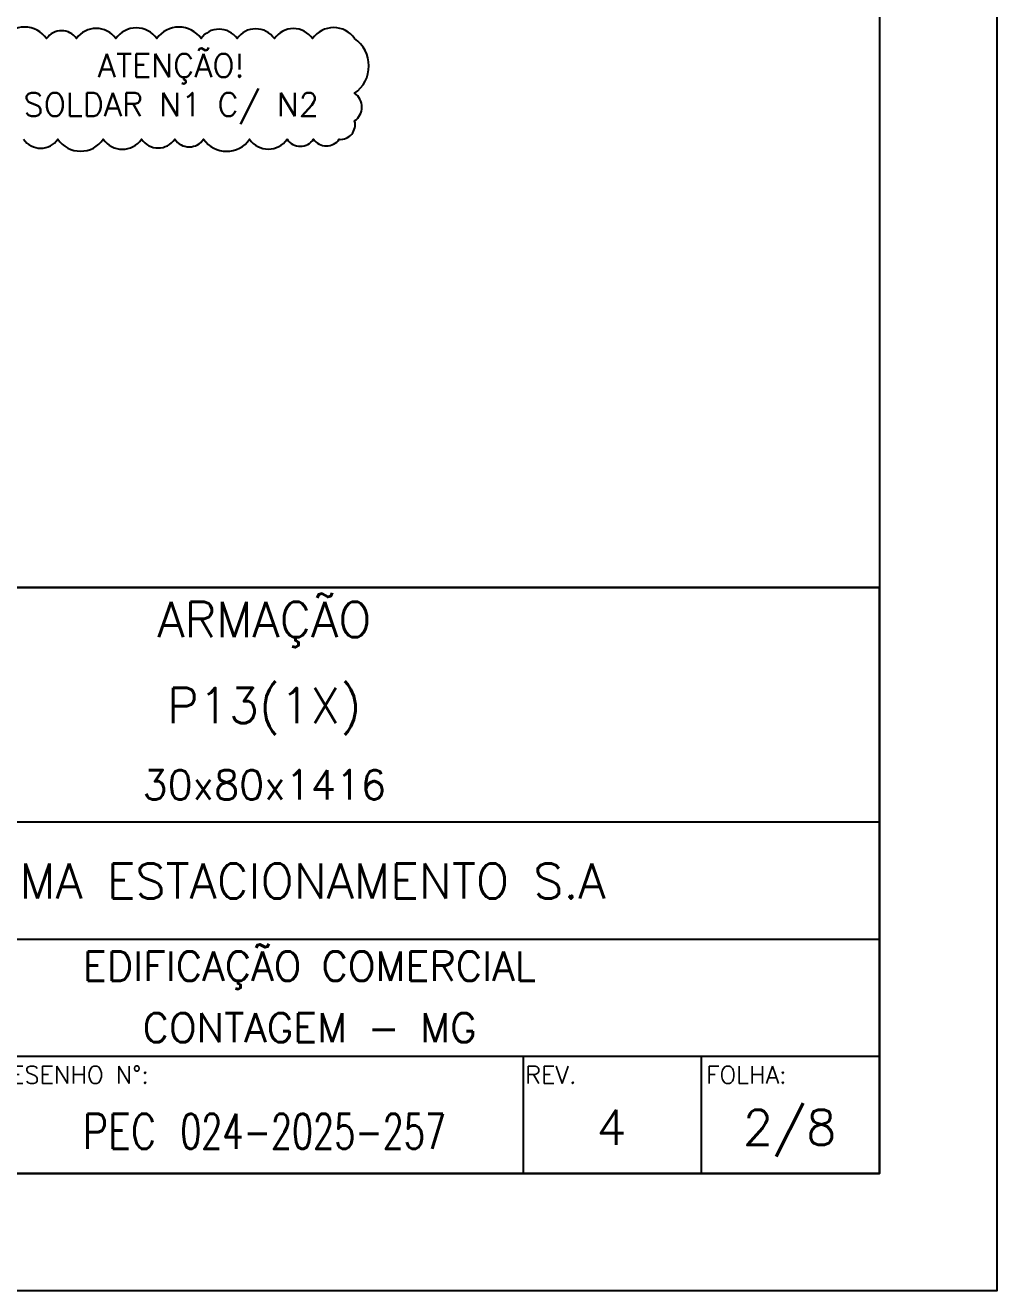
# Model space of a CAD drawing. Header units: centimetres. Extents: x 1658 to 27871, y 8240 to 11444.
# Drawn here: x 11147 to 11768, y 8294 to 9104 of the extents above; entities that cross this region are included whole.
import ezdxf
from ezdxf.enums import TextEntityAlignment as Align

# ---------------------------------------------------------------- set-up
doc = ezdxf.new("R2010")
doc.units = ezdxf.units.CM
doc.header["$LTSCALE"] = 50
doc.header["$MEASUREMENT"] = 0
for name, color, linetype in [('FORMATO-PRECON', 2, 'Continuous'), ('HACHURAS-PRECON', 1, 'Continuous'), ('LINHA-01-PRECON', 1, 'Continuous')]:
    doc.layers.add(name, color=color, linetype=linetype)
doc.styles.add('PRECON-ROMANS', font='romans.shx')
doc.styles.add('R60', font='ROMANS.shx', dxfattribs={"height": 2})
doc.styles.add('ROMANS', font='ROMANS.SHX', dxfattribs={"oblique": 15, "height": 3})
doc.styles.get("Standard").update_dxf_attribs({"font": 'romans.shx'})

# ---------------------------------------------------------------- blocks, each defined once
blk = doc.blocks.new('A$C2E607E54')
at = {"layer": 'FORMATO-PRECON'}
blk.add_lwpolyline([(0, 4200), (2970, 4200), (2970, 0), (0, 0)], close=True, dxfattribs=at)
at = {"layer": 'FORMATO-PRECON', "color": 6}
blk.add_lwpolyline([(100, 3950), (2870, 3950), (2870, 100), (100, 100)], close=True, dxfattribs=at)
blk = doc.blocks.new('CARIMBO')
at = {"layer": 'FORMATO-PRECON', "color": 6}
for p, q in [((-1050, 300), (0, 300)), ((-1750, 200), (0, 200)), ((-1750, 100), (0, 100)), ((-303.9, 0), (-303.9, 100)), ((-152, 0), (-152, 100))]:
    blk.add_line(p, q, dxfattribs=at)
blk.add_lwpolyline([(-1750, 500), (0, 500), (0, 0), (-1750, 0)], close=True, dxfattribs=at)
at = {"layer": 'FORMATO-PRECON', "style": 'ROMANS'}
for s, p in [('DESENHO N%%d:', (-755.3, 76.7)), ('REV.', (-302.3, 76.7)), ('FOLHA:', (-148, 76.7))]:
    blk.add_text(s, height=15, dxfattribs=at).set_placement(p)
at = {"layer": 'FORMATO-PRECON', "color": 4, "linetype": 'ByBlock', "style": 'R60', "width": 0.8}
blk.add_text('PEC', height=30, dxfattribs=at).set_placement((-679.9, 21))
at = {"layer": 'FORMATO-PRECON', "color": 5, "style": 'PRECON-ROMANS', "flags": 8}
for p in [(-524.8, 472.6), (-525, 423), (-525, 399.4), (-525, 376)]:
    blk.add_attdef('X', text='', height=30, dxfattribs=at).set_placement(p, align=Align.MIDDLE_CENTER)
at = {"layer": 'FORMATO-PRECON', "color": 3, "style": 'PRECON-ROMANS', "flags": 8}
for p in [(-525, 331.7), (-486.3, 177), (-486.3, 124.4)]:
    blk.add_attdef('X', text='', height=25, dxfattribs=at).set_placement(p, align=Align.MIDDLE_CENTER)
at = {"layer": 'FORMATO-PRECON', "color": 4, "style": 'PRECON-ROMANS', "flags": 8}
for p in [(-525, 249.6), (-228.7, 39.4), (-76.7, 39.4), (-483.3, 36)]:
    blk.add_attdef('X', text='', height=30, dxfattribs=at).set_placement(p, align=Align.MIDDLE_CENTER)
at = {"layer": 'FORMATO-PRECON', "color": 2, "style": 'PRECON-ROMANS', "flags": 8}
for height, p in [(20, (-1635.8, 142.3)), (20, (-1402.5, 142.3)), (20, (-1169.1, 142.3)), (30, (-902.7, 42.3)), (20, (-1635.8, 42.3))]:
    blk.add_attdef('X', text='', height=height, dxfattribs=at).set_placement(p, align=Align.MIDDLE_CENTER)

msp = doc.modelspace()

# ---------------------------------------------------------------- linework, layer by layer
at = {"layer": 'FORMATO-PRECON', "color": 6}
msp.add_lwpolyline([(11693.36, 8743.94), (9615.86, 8743.94), (9615.86, 8368.94), (11693.36, 8368.94)], close=True, dxfattribs=at)
at = {"layer": 'LINHA-01-PRECON', "linetype": 'Continuous'}
msp.add_lwpolyline([(11145.61, 9030.74, 0.520567), (11167.49, 9030.74, 0.520567), (11196.57, 9030.74, 0.520567), (11221.07, 9030.74, 0.520567), (11242.34, 9030.74, 0.520567), (11260.83, 9030.74, 0.520567), (11290.17, 9030.74, 0.520567), (11314.19, 9030.74, 0.520567), (11331.19, 9030.74, 0.520567), (11347.57, 9030.74, 0.520567), (11357.46, 9042.47, 0.520567), (11357.46, 9060.22, 0.520567), (11357.46, 9095.21, 0.520567), (11330.51, 9095.21, 0.520567), (11306.06, 9095.21, 0.520567), (11282.2, 9095.21, 0.520567), (11259.16, 9095.21, 0.520567), (11230.8, 9095.21, 0.520567), (11204.6, 9095.21, 0.520567), (11179.45, 9095.21, 0.520567), (11160.34, 9095.21, 0.520567), (11132.05, 9095.21, 0.520567)], format="xyb", dxfattribs=at)

# ---------------------------------------------------------------- block references
at = {"layer": 'FORMATO-PRECON'}
ref = msp.add_blockref('CARIMBO', (11693.36, 8368.94), dxfattribs=dict(at, xscale=0.7499999918802306, yscale=0.7499999918802306, zscale=0.7499999918802306))
ref.add_attrib('X', 'ARMAÇÃO', dxfattribs={"color": 5, "height": 22.5, "style": 'PRECON-ROMANS', "flags": 8}).set_placement((11299.73, 8723.42), align=Align.MIDDLE_CENTER)
ref.add_attrib('X', 'P13(1X)', dxfattribs={"color": 5, "height": 22.5, "style": 'PRECON-ROMANS', "flags": 8}).set_placement((11299.62, 8668.47), align=Align.MIDDLE_CENTER)
ref.add_attrib('X', '30x80x1416', dxfattribs={"color": 3, "height": 18.75, "style": 'PRECON-ROMANS', "flags": 8}).set_placement((11299.62, 8617.7), align=Align.MIDDLE_CENTER)
ref.add_attrib('X', 'CROMA ESTACIONAMENTO S.A', dxfattribs={"color": 4, "height": 22.5, "style": 'PRECON-ROMANS', "flags": 8}).set_placement((11299.62, 8556.14), align=Align.MIDDLE_CENTER)
ref.add_attrib('X', 'EDIFICAÇÃO COMERCIAL', dxfattribs={"color": 3, "height": 18.75, "style": 'PRECON-ROMANS', "flags": 8}).set_placement((11328.61, 8501.67), align=Align.MIDDLE_CENTER)
ref.add_attrib('X', 'CONTAGEM - MG', dxfattribs={"color": 3, "height": 18.75, "style": 'PRECON-ROMANS', "flags": 8}).set_placement((11328.61, 8462.26), align=Align.MIDDLE_CENTER)
ref.add_attrib('X', '024-2025-257', dxfattribs={"color": 4, "height": 22.5, "style": 'PRECON-ROMANS', "width": 0.7}).set_placement((11330.86, 8395.93), align=Align.MIDDLE_CENTER)
ref.add_attrib('X', '4', dxfattribs={"color": 4, "height": 22.5, "style": 'PRECON-ROMANS'}).set_placement((11521.86, 8398.48), align=Align.MIDDLE_CENTER)
ref.add_attrib('X', '2/8', dxfattribs={"color": 4, "height": 22.5, "style": 'PRECON-ROMANS'}).set_placement((11635.83, 8398.48), align=Align.MIDDLE_CENTER)
at = {"layer": 'HACHURAS-PRECON', "xscale": 0.7499999999999996, "yscale": 0.7499999999999996, "zscale": 0.7499999999999996}
msp.add_blockref('A$C2E607E54', (9540.86, 8293.94), dxfattribs=at)

# ---------------------------------------------------------------- texts
at = {"layer": 'LINHA-01-PRECON', "color": 2, "linetype": 'Continuous', "insert": (11240.08, 9063), "char_height": 15, "attachment_point": 5}
msp.add_mtext('{\\C4;ATENÇÃO!\\P}SOLDAR N1 C/ N2', dxfattribs=at)

doc.saveas('drawing.dxf')
